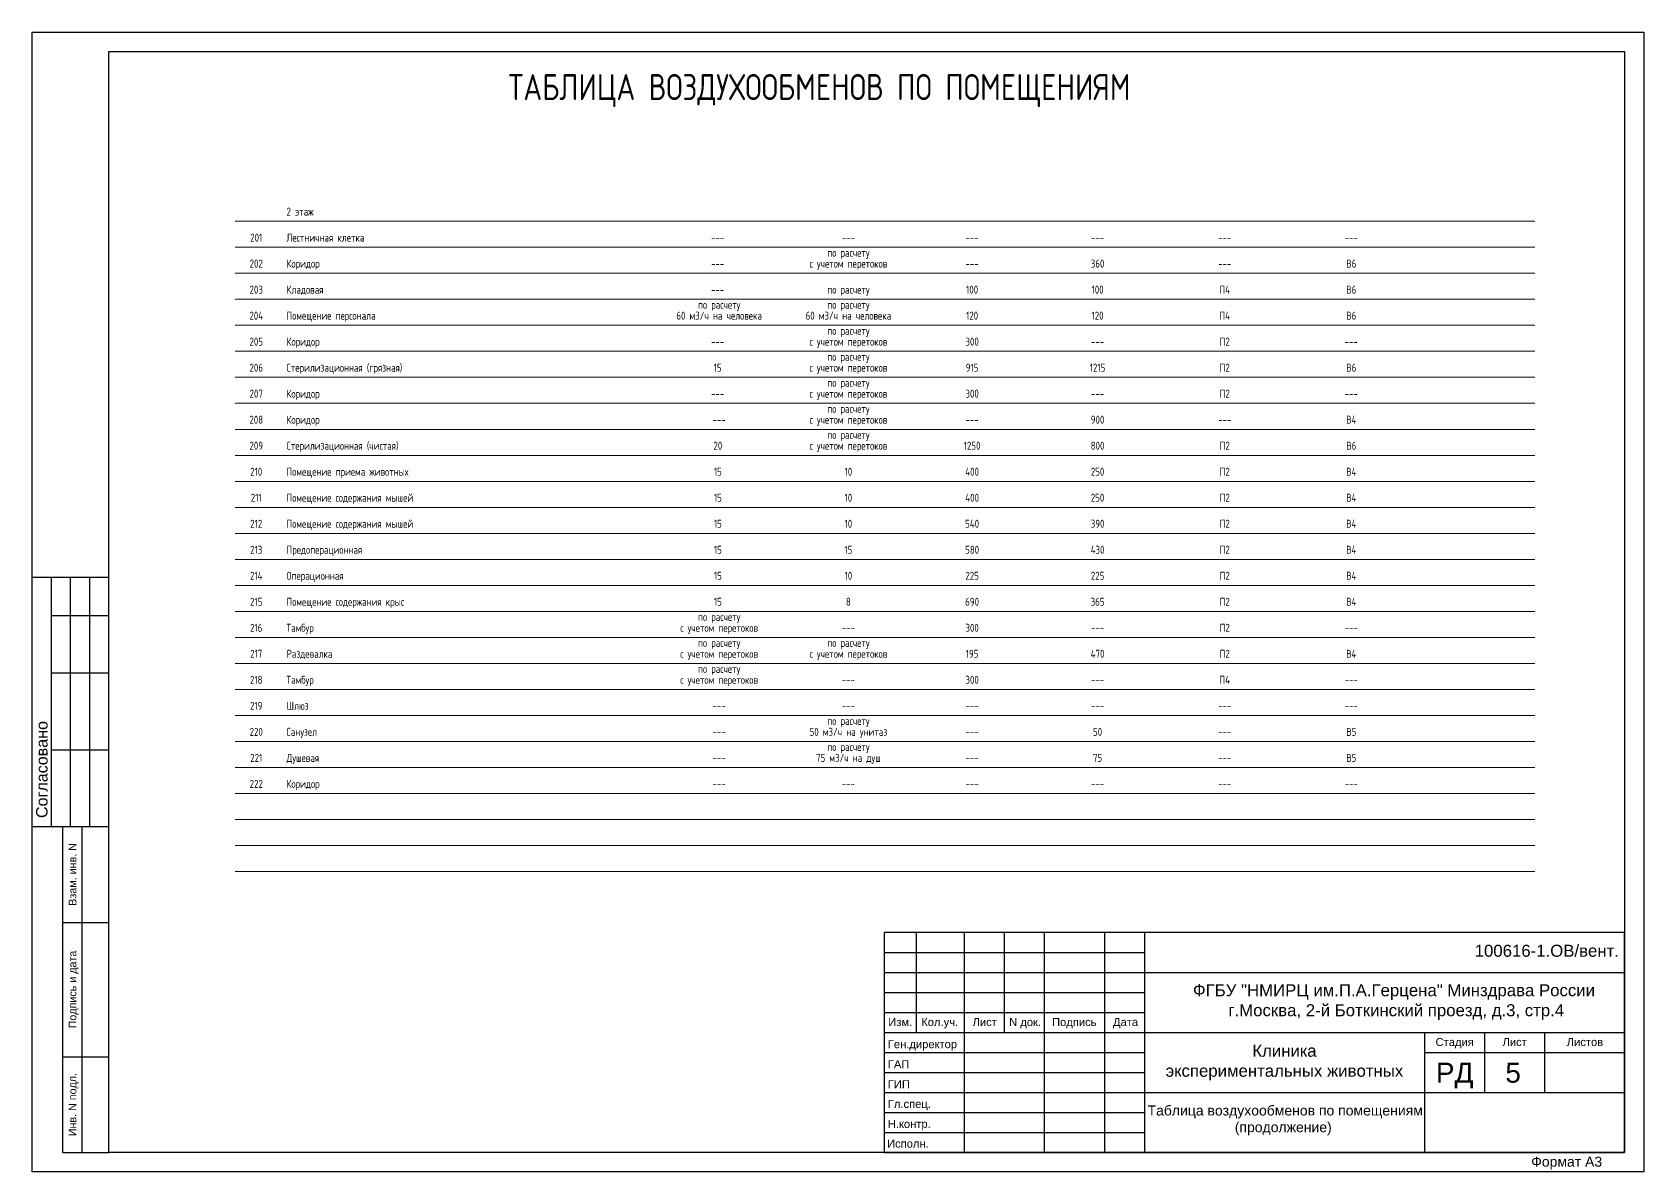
# Model space of a CAD drawing. Header units: millimetres. Extents: x -285783 to 224003, y -270247 to -22062.
# Drawn here: x -79552 to -39284, y -50537 to -22062 of the extents above; entities that cross this region are included whole.
import ezdxf
from ezdxf.enums import TextEntityAlignment as Align

# ---------------------------------------------------------------- set-up
doc = ezdxf.new("R2010")
doc.units = ezdxf.units.MM
for name, color, linetype, lineweight in [('12 текст рамки', 7, 'Continuous', 30), ('13 рамка', 7, 'Continuous', 30), ('A4TXT', 7, 'Continuous', 13), ('DOORS', 7, 'Continuous', 5)]:
    doc.layers.add(name, color=color, linetype=linetype, lineweight=lineweight)
doc.styles.add('SPDS', font='SPDS.shx')
doc.styles.add('РАМКА', font='arial.ttf')
doc.styles.add('ТЕКСТ', font='arial.ttf', dxfattribs={"oblique": 10, "height": 150})

msp = doc.modelspace()

# ---------------------------------------------------------------- linework, layer by layer
at = {"layer": '13 рамка'}
for p, q in [((-79552, -35676), (-77635, -35676)), ((-79073, -41908), (-79073, -35676)), ((-78594, -41908), (-78594, -35676)), ((-78114, -41908), (-78114, -35676)), ((-79073, -36635), (-77635, -36635)), ((-79073, -38073), (-77635, -38073)), ((-79073, -39991), (-77635, -39991)), ((-79552, -41908), (-77635, -41908)), ((-78785, -50058), (-78785, -41908)), ((-78306, -50058), (-78306, -41908)), ((-78785, -44305), (-77635, -44305)), ((-58263, -44558), (-58263, -50058)), ((-39763, -44558), (-58263, -44558)), ((-57463, -44558), (-57463, -47058)), ((-56263, -44558), (-56263, -50058)), ((-55263, -44558), (-55263, -47058)), ((-54263, -44558), (-54263, -50058)), ((-52763, -44558), (-52763, -50058)), ((-51763, -44558), (-51763, -50058)), ((-39763, -50058), (-39763, -44558)), ((-58263, -45058), (-51763, -45058)), ((-58263, -45558), (-39763, -45558)), ((-58263, -46058), (-51763, -46058)), ((-58263, -46558), (-51763, -46558)), ((-58263, -47058), (-39763, -47058)), ((-44763, -47058), (-44763, -50058)), ((-43263, -47058), (-43263, -48558)), ((-41763, -47058), (-41763, -48558)), ((-78785, -47661), (-77635, -47661)), ((-58263, -47558), (-51763, -47558)), ((-44763, -47558), (-39763, -47558)), ((-58263, -48058), (-51763, -48058)), ((-58263, -48058), (-51763, -48058)), ((-58263, -48558), (-39763, -48558)), ((-58263, -49058), (-51763, -49058)), ((-58263, -49058), (-51763, -49058)), ((-58263, -49558), (-51763, -49558)), ((-58263, -49558), (-51763, -49558)), ((-78785, -50058), (-77635, -50058)), ((-58263, -50058), (-39763, -50058)), ((-58263, -50058), (-39763, -50058)), ((-58263, -50058), (-39763, -50058))]:
    msp.add_line(p, q, dxfattribs=at)
for points in [[(-79552, -22062), (-39284, -22062), (-39284, -50537), (-79552, -50537)], [(-77635, -22541), (-39763, -22541), (-39763, -50058), (-77635, -50058)]]:
    msp.add_lwpolyline(points, close=True, dxfattribs=at)
at = {"layer": 'A4TXT'}
for p, q in [((-74484, -26785), (-42005, -26785)), ((-74484, -33935), (-42005, -33935)), ((-74484, -34585), (-42005, -34585)), ((-74484, -35235), (-42005, -35235)), ((-74484, -35885), (-42005, -35885)), ((-74484, -36535), (-42005, -36535)), ((-74484, -37185), (-42005, -37185)), ((-74484, -37835), (-42005, -37835)), ((-74484, -38485), (-42005, -38485)), ((-74484, -39135), (-42005, -39135)), ((-74484, -39785), (-42005, -39785)), ((-74484, -40435), (-42005, -40435)), ((-74484, -41085), (-42005, -41085)), ((-74484, -41735), (-42005, -41735)), ((-74484, -42385), (-42005, -42385)), ((-74484, -43035), (-42005, -43035))]:
    msp.add_line(p, q, dxfattribs=at)
at = {"layer": 'DOORS', "ltscale": 100}
for p, q in [((-74484, -27435), (-42005, -27435)), ((-74484, -28085), (-42005, -28085)), ((-74484, -28735), (-42005, -28735)), ((-74484, -29385), (-42005, -29385)), ((-74484, -30035), (-42005, -30035)), ((-74484, -30685), (-42005, -30685)), ((-74484, -31335), (-42005, -31335)), ((-74484, -31985), (-42005, -31985)), ((-74484, -32635), (-42005, -32635)), ((-74484, -33285), (-42005, -33285))]:
    msp.add_line(p, q, dxfattribs=at)

# ---------------------------------------------------------------- texts
at = {"layer": '12 текст рамки'}
for s, height, style, p in [('ТАБЛИЦА ВОЗДУХООБМЕНОВ ПО ПОМЕЩЕНИЯМ', 650, 'SPDS', (-67652, -23757)), ('100616-1.ОВ/вент.', 300, 'РАМКА', (-43509, -45164))]:
    msp.add_text(s, height=height, dxfattribs=dict(at, style=style)).set_placement(p)
at = {"layer": '12 текст рамки', "color": 7, "lineweight": 15, "ltscale": 0.5, "style": 'SPDS'}
for s, p in [('2 этаж', (-73198, -26644)), ('Лестничная клетка', (-73198, -27294)), ('Коридор', (-73198, -27944)), ('Кладовая', (-73198, -28594)), ('Помещение персонала', (-73198, -29244)), ('Коридор', (-73198, -29894)), ('Стерилизационная (грязная)', (-73198, -30544)), ('Коридор', (-73198, -31194)), ('Коридор', (-73198, -31844)), ('Стерилизационная (чистая)', (-73198, -32494)), ('Помещение приема животных', (-73198, -33144)), ('Помещение содержания мышей', (-73198, -33794)), ('Помещение содержания мышей', (-73198, -34444)), ('Предоперационная', (-73198, -35094)), ('Операционная', (-73198, -35744)), ('Помещение содержания крыс', (-73198, -36394)), ('Тамбур', (-73198, -37044)), ('Раздевалка', (-73198, -37694)), ('Тамбур', (-73198, -38344)), ('Шлюз', (-73198, -38994)), ('Санузел', (-73198, -39644)), ('Душевая', (-73198, -40294)), ('Коридор', (-73198, -40944))]:
    msp.add_text(s, height=200, dxfattribs=at).set_placement(p)
for s, p in [('201', (-73955, -27294)), ('---', (-62426, -27294)), ('---', (-59158, -27294)), ('---', (-56067, -27294)), ('---', (-52932, -27294)), ('---', (-49755, -27294)), ('---', (-46593, -27294)), ('202', (-73955, -27944)), ('по расчету', (-59158, -27671)), ('360', (-52932, -27944)), ('В6', (-46593, -27944)), ('---', (-62426, -27944)), ('с учетом перетоков', (-59158, -27944)), ('---', (-56067, -27944)), ('---', (-49755, -27944)), ('203', (-73955, -28594)), ('---', (-62426, -28594)), ('по расчету', (-59158, -28594)), ('100', (-56067, -28594)), ('100', (-52932, -28594)), ('П4', (-49755, -28594)), ('В6', (-46593, -28594)), ('по расчету', (-62388, -28971)), ('по расчету', (-59158, -28971)), ('204', (-73955, -29244)), ('60 м3/ч на человека', (-62388, -29244)), ('60 м3/ч на человека', (-59158, -29244)), ('120', (-56067, -29244)), ('120', (-52932, -29244)), ('П4', (-49755, -29244)), ('В6', (-46593, -29244)), ('205', (-73955, -29894)), ('с учетом перетоков', (-59158, -29894)), ('по расчету', (-59158, -29621)), ('300', (-56067, -29894)), ('П2', (-49755, -29894)), ('---', (-62426, -29894)), ('по расчету', (-59158, -30271)), ('---', (-52932, -29894)), ('---', (-46593, -29894)), ('206', (-73955, -30544)), ('15', (-62426, -30544)), ('с учетом перетоков', (-59158, -30544)), ('915', (-56067, -30544)), ('1215', (-52932, -30544)), ('П2', (-49755, -30544)), ('В6', (-46593, -30544)), ('207', (-73955, -31194)), ('по расчету', (-59158, -30921)), ('300', (-56067, -31194)), ('П2', (-49755, -31194)), ('---', (-62426, -31194)), ('с учетом перетоков', (-59158, -31194)), ('---', (-52932, -31194)), ('---', (-46593, -31194)), ('208', (-73955, -31844)), ('---', (-62388, -31844)), ('с учетом перетоков', (-59158, -31844)), ('по расчету', (-59158, -31571)), ('---', (-56067, -31844)), ('900', (-52932, -31844)), ('---', (-49755, -31844)), ('В4', (-46593, -31844)), ('по расчету', (-59158, -32221)), ('209', (-73955, -32494)), ('20', (-62420, -32494)), ('с учетом перетоков', (-59158, -32494)), ('1250', (-56067, -32494)), ('800', (-52932, -32494)), ('П2', (-49755, -32494)), ('В6', (-46593, -32494)), ('210', (-73955, -33144)), ('15', (-62420, -33144)), ('10', (-59158, -33144)), ('400', (-56067, -33144)), ('250', (-52932, -33144)), ('П2', (-49755, -33144)), ('В4', (-46593, -33144)), ('211', (-73955, -33794)), ('15', (-62420, -33794)), ('10', (-59158, -33794)), ('400', (-56067, -33794)), ('250', (-52932, -33794)), ('П2', (-49755, -33794)), ('В4', (-46593, -33794)), ('212', (-73955, -34444)), ('15', (-62420, -34444)), ('10', (-59158, -34444)), ('540', (-56067, -34444)), ('390', (-52932, -34444)), ('П2', (-49755, -34444)), ('В4', (-46593, -34444)), ('213', (-73955, -35094)), ('15', (-62420, -35094)), ('15', (-59158, -35094)), ('580', (-56067, -35094)), ('430', (-52932, -35094)), ('П2', (-49755, -35094)), ('В4', (-46593, -35094)), ('214', (-73955, -35744)), ('15', (-62420, -35744)), ('10', (-59158, -35744)), ('225', (-56067, -35744)), ('225', (-52932, -35744)), ('П2', (-49755, -35744)), ('В4', (-46593, -35744)), ('215', (-73955, -36394)), ('15', (-62420, -36394)), ('8', (-59158, -36394)), ('690', (-56067, -36394)), ('365', (-52932, -36394)), ('П2', (-49755, -36394)), ('В4', (-46593, -36394)), ('по расчету', (-62388, -36771)), ('216', (-73955, -37044)), ('с учетом перетоков', (-62388, -37044)), ('---', (-59158, -37044)), ('300', (-56067, -37044)), ('---', (-52932, -37044)), ('П2', (-49755, -37044)), ('---', (-46593, -37044)), ('по расчету', (-62388, -37421)), ('по расчету', (-59158, -37421)), ('217', (-73955, -37694)), ('с учетом перетоков', (-62388, -37694)), ('с учетом перетоков', (-59158, -37694)), ('195', (-56067, -37694)), ('470', (-52932, -37694)), ('П2', (-49755, -37694)), ('В4', (-46593, -37694)), ('218', (-73955, -38344)), ('с учетом перетоков', (-62388, -38344)), ('по расчету', (-62388, -38071)), ('300', (-56067, -38344)), ('П4', (-49755, -38344)), ('---', (-59158, -38344)), ('---', (-52932, -38344)), ('---', (-46593, -38344)), ('219', (-73955, -38994)), ('---', (-62388, -38994)), ('---', (-59158, -38994)), ('---', (-56067, -38994)), ('---', (-52932, -38994)), ('---', (-49755, -38994)), ('---', (-46593, -38994)), ('220', (-73955, -39644)), ('50 м3/ч на унитаз', (-59158, -39644)), ('по расчету', (-59158, -39371)), ('50', (-52932, -39644)), ('В5', (-46593, -39644)), ('---', (-62388, -39644)), ('---', (-56067, -39644)), ('---', (-49755, -39644)), ('221', (-73955, -40294)), ('---', (-62388, -40294)), ('75 м3/ч на душ', (-59158, -40294)), ('по расчету', (-59158, -40021)), ('---', (-56067, -40294)), ('75', (-52932, -40294)), ('---', (-49755, -40294)), ('В5', (-46593, -40294)), ('222', (-73955, -40944)), ('---', (-62388, -40944)), ('---', (-59158, -40944)), ('---', (-56067, -40944)), ('---', (-52932, -40944)), ('---', (-49755, -40944)), ('---', (-46593, -40944))]:
    msp.add_text(s, height=200, dxfattribs=at).set_placement(p, align=Align.CENTER)
at = {"layer": '12 текст рамки', "lineweight": 15, "style": 'ТЕКСТ'}
msp.add_text('Согласовано', height=287.63, rotation=90, dxfattribs=at).set_placement((-79313, -41698), align=Align.MIDDLE_LEFT)
for s, p in [('Взам. инв. N', (-78546, -43107)), ('Подпись и дата', (-78546, -45983)), ('Инв. N подл.', (-78546, -48859))]:
    msp.add_text(s, height=191.75, rotation=90, dxfattribs=at).set_placement(p, align=Align.MIDDLE_CENTER)
at = {"layer": '12 текст рамки', "style": 'ТЕКСТ'}
for s, p in [('РД', (-44009, -48311)), ('5', (-42548, -48311))]:
    msp.add_text(s, height=500, dxfattribs=at).set_placement(p, align=Align.CENTER)
msp.add_text('Формат А3', height=250, dxfattribs=at).set_placement((-42096, -50285), align=Align.MIDDLE_LEFT)
at = {"layer": '12 текст рамки', "insert": (-45526, -46296), "char_height": 300, "attachment_point": 5, "style": 'РАМКА'}
msp.add_mtext_dynamic_manual_height_columns('ФГБУ "НМИРЦ им.П.А.Герцена" Минздрава России\\P г.Москва, 2-й Боткинский проезд, д.3, стр.4 ', width=12195.52, gutter_width=1250, heights=[0], dxfattribs=at)
at = {"layer": '12 текст рамки', "width": 7000, "attachment_point": 5, "style": 'РАМКА'}
for s, insert, char_height in [('Клиника\\Pэкспериментальных животных', (-48263, -47808), 300), (' Таблица воздухообменов по помещениям\\P(продолжение)', (-48292, -49252), 250)]:
    msp.add_mtext(s, dxfattribs=dict(at, insert=insert, char_height=char_height))
at = {"layer": '13 рамка', "style": 'ТЕКСТ'}
for s, p in [('Изм.', (-57862, -46895)), ('Кол.уч.', (-56877, -46895)), ('Лист', (-55752, -46895)), ('N док.', (-54743, -46895)), ('Подпись', (-53514, -46895)), ('Дата', (-52233, -46895)), ('Стадия', (-44009, -47395)), ('Лист', (-42511, -47395)), ('Листов', (-40754, -47395))]:
    msp.add_text(s, height=200, dxfattribs=at).set_placement(p, align=Align.CENTER)
for s, p in [('Ген.директор', (-58173, -47449)), ('ГАП', (-58173, -47949)), ('ГИП', (-58173, -48449)), ('Гл.спец.', (-58173, -48942)), ('Н.контр.', (-58173, -49442)), (' Исполн.', (-58270, -49933))]:
    msp.add_text(s, height=200, dxfattribs=at).set_placement(p)

doc.saveas('drawing.dxf')
